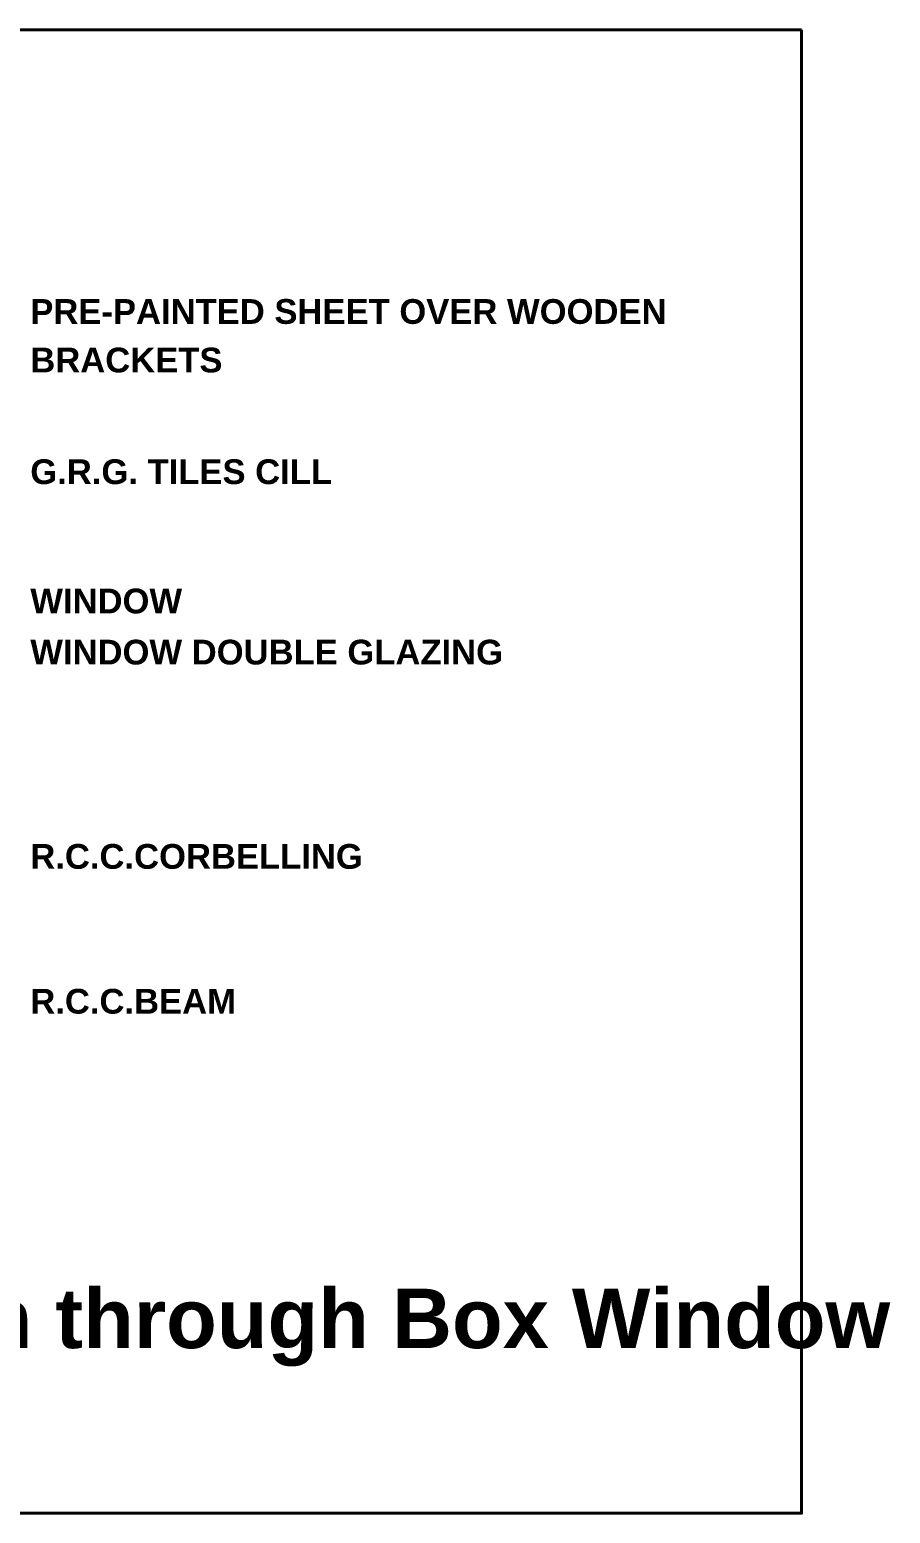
# Model space of a CAD drawing. Header units: inches. Extents: x 1352 to 5457, y 84 to 1168.
# Drawn here: x 1572.32 to 1581.01, y 336.7 to 351.68 of the extents above; entities that cross this region are included whole.
import ezdxf

# ---------------------------------------------------------------- set-up
doc = ezdxf.new("R2010")
doc.units = ezdxf.units.IN
doc.header["$MEASUREMENT"] = 0
for name, color, linetype, lineweight in [('text', 250, 'Continuous', 30), ('wall', 7, 'Continuous', 40), ('win', 250, 'Continuous', 30)]:
    doc.layers.add(name, color=color, linetype=linetype, lineweight=lineweight)
doc.styles.get("Standard").update_dxf_attribs({"font": 'arialbd.ttf', "height": 1.5})

msp = doc.modelspace()

# ---------------------------------------------------------------- linework, layer by layer
at = {"layer": 'wall', "linetype": 'Continuous'}
msp.add_lwpolyline([(1580.111, 351.679), (1566.199, 351.679), (1566.199, 336.705), (1580.111, 336.705)], close=True, dxfattribs=at)

# ---------------------------------------------------------------- texts
at = {"layer": 'text'}
msp.add_text('Typical Section through Box Window', height=0.6, dxfattribs=at).set_placement((1566.199, 338.372))
at = {"layer": 'win'}
for s, p in [('PRE-PAINTED SHEET OVER WOODEN', (1572.326, 348.71)), ('BRACKETS ', (1572.326, 348.22)), ('G.R.G. TILES CILL', (1572.326, 347.093)), ('WINDOW', (1572.326, 345.788)), ('WINDOW DOUBLE GLAZING', (1572.326, 345.272)), ('R.C.C.CORBELLING', (1572.326, 343.21)), ('R.C.C.BEAM', (1572.326, 341.748))]:
    msp.add_text(s, height=0.25, dxfattribs=at).set_placement(p)

doc.saveas('drawing.dxf')
